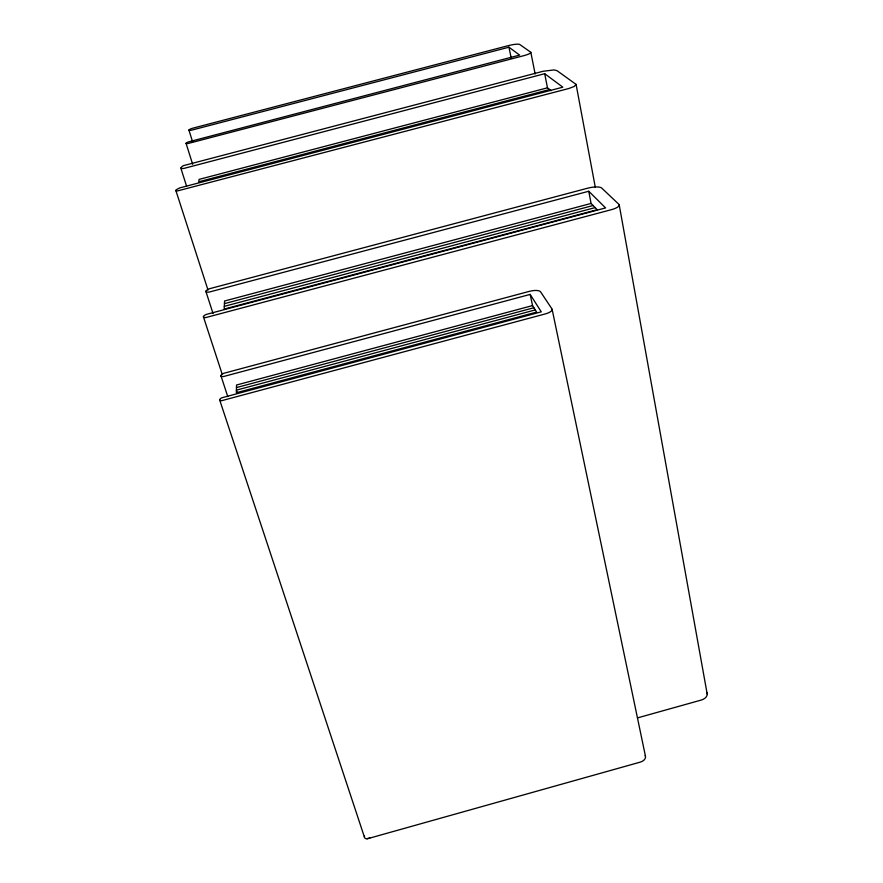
<?xml version="1.0" encoding="UTF-8"?>
<svg xmlns="http://www.w3.org/2000/svg" width="883" height="883" viewBox="0 0 883 883"><rect width="100%" height="100%" fill="white"/><g stroke="black" fill="none" stroke-linecap="round" stroke-linejoin="round"><path stroke-width="1.32" d="M576.091 84.393L574.226 86.457L568.884 88.477L176.699 191.125L175.993 190.86L176.225 189.779L179.591 187.947L562.846 87.174L544.701 73.708L184.768 168.189C179.028 170.033 181.147 165.452 185.386 165.143L543.133 71.269L553.972 69.934L556.996 70.662L576.091 84.393L595.319 187.417M369.822 838.077L366.313 838.795A3.896 2.627 -23.3 0 1 364.502 836.124M367.118 838.839L640.363 762.095A7.185 4.901 -8.8 0 0 645.241 755.572M637.482 717.901L701.069 700.12A8.973 5.717 -6.4 0 0 706.72 692.449M220.905 375.65A4.713 1.623 -17.5 0 1 223.896 373.266L529.447 291.335A9.614 3.355 -12.4 0 1 540.562 291.82L551.952 308.918A8.455 3.057 -12.2 0 1 545.628 313.829L221.49 400.739A4.581 1.656 -17.8 0 1 221.644 397.847L541.279 311.831L530.153 294.414L223.741 376.478A4.713 1.623 -17.5 0 1 220.905 375.65L227.781 396.599M532.548 305.584L236.534 385.021L236.357 392.736L536.643 312.096L532.548 305.584L530.153 294.414M236.478 387.571L533.906 307.737M535.275 309.911L236.412 390.143L237.262 392.758M205.86 291.324A5.828 1.667 -16.7 0 1 209.613 288.708L587.427 188.256A11.987 3.411 -11.8 0 1 601.665 188.024L618.884 204.315A10.651 3.168 -11.5 0 1 611.477 209.657L205.673 317.604A5.74 1.733 -17 0 1 205.96 314.525L605.583 207.913L588.762 191.247L209.315 292.041A5.828 1.667 -16.7 0 1 205.86 291.324L213.079 313.62M591.069 203.454L224.591 300.993L224.161 309.072L597.206 209.713L591.069 203.454L588.762 191.247M224.448 303.653L593.089 205.518M224.304 306.346L595.142 207.604M551.091 90.662L547.471 87.825L199.094 179.392L198.73 181.777L549.634 89.514M508.961 47.196L191.743 130.132A4.857 0.861 -15.6 0 1 188.907 130.033A4.857 0.861 -15.6 0 1 192.097 128.377L508.365 45.629A9.967 1.755 -13.1 0 1 519.723 44.481L530.683 52.185A8.786 1.6 -13 0 1 523.994 55.618L187.891 143.554A4.724 0.872 -15.7 0 1 188.222 141.964L519.623 55.099L508.961 47.196L511.268 58.455M219.624 399.811L364.403 837.04M203.377 316.71L222.207 374.249M175.827 190.397L208.013 290.066M180.728 167.803L186.589 186.181M186.037 143.278L192.671 164.337M188.907 130.033L192.615 141.876M552.118 309.282L645.451 756.179M530.838 52.362L535.142 73.995M544.701 73.708L547.471 87.825M619.259 205.088L707.173 693.895"/></g></svg>
